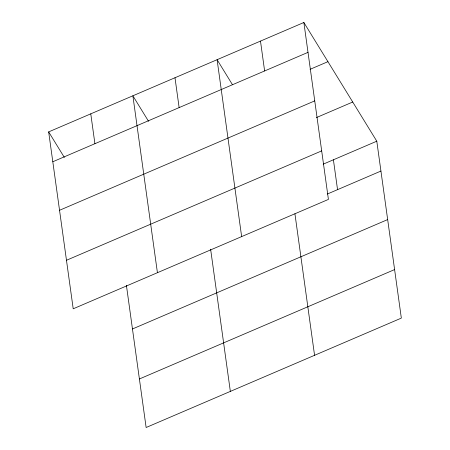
<?xml version="1.0" encoding="UTF-8"?>
<svg xmlns="http://www.w3.org/2000/svg" width="450" height="450" viewBox="0 0 450 450"><rect width="100%" height="100%" fill="white"/><g stroke="black" fill="none" stroke-linecap="round" stroke-linejoin="round"><path stroke-width="0.67" d="M303.868 22.5L328.416 199.412L73.209 308.801L48.662 131.895L303.868 22.5L376.791 141.199L401.338 318.105L146.132 427.5L126.405 285.3M52.807 161.752L308.008 52.358M310.067 69.328L327.932 61.672M59.541 210.279L314.741 100.884M316.356 117.613L352.727 102.026M66.476 260.274L321.683 150.885M323.196 164.171L376.791 141.199M327.341 194.029L380.931 171.056M132.463 328.973L387.664 219.583M139.399 378.973L394.605 269.578M232.408 84.623L217.097 59.693L241.644 236.604M148.556 121.314L132.879 95.794L157.427 272.706M48.662 131.895L64.339 157.416M333.405 159.795L337.545 189.653M294.93 213.795L314.567 355.303M260.483 41.096L264.623 70.954M210.617 249.199L230.349 391.399M174.988 77.743L179.134 107.601M90.771 113.844L94.916 143.702"/></g></svg>
